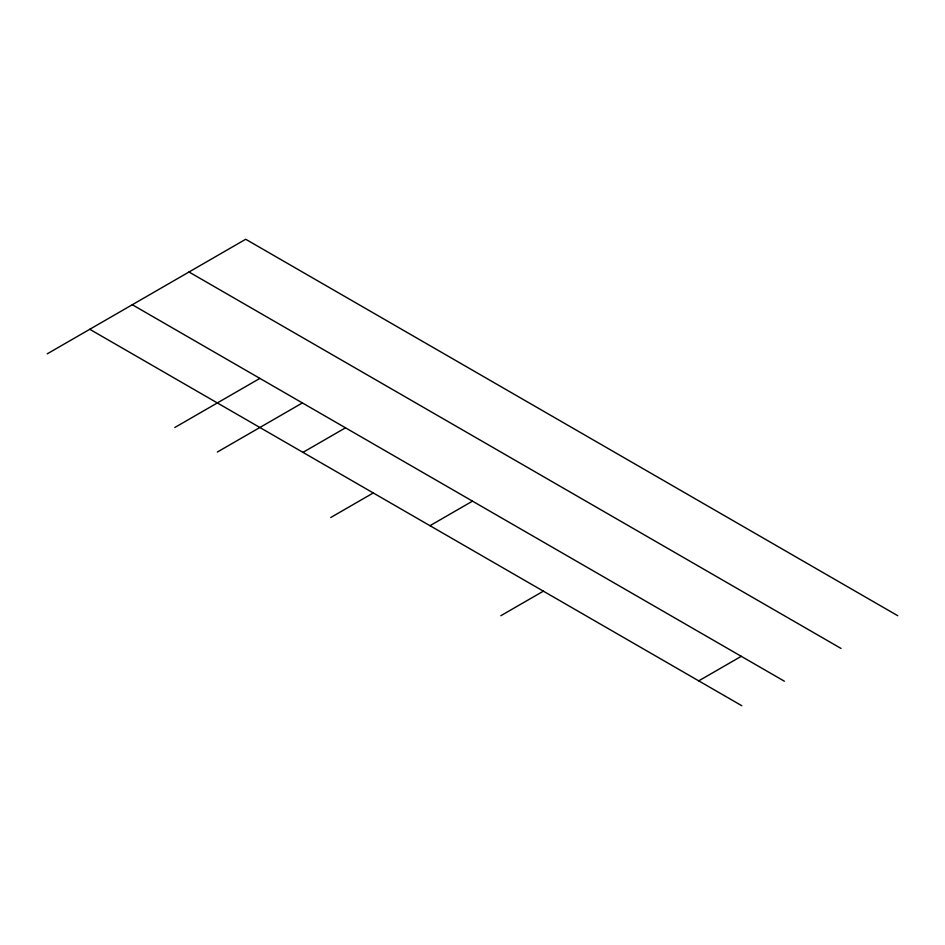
<?xml version="1.0" encoding="UTF-8"?>
<svg xmlns="http://www.w3.org/2000/svg" width="945" height="945" viewBox="0 0 945 945"><rect width="100%" height="100%" fill="white"/><g stroke="black" fill="none" stroke-linecap="round" stroke-linejoin="round"><path stroke-width="1.42" d="M47.25 353.832L245.7 239.262L897.75 615.715M174.825 427.483L259.875 378.39M217.35 452.041L302.4 402.936M302.967 452.371L345.492 427.813M330.75 517.506L373.275 492.959M429.975 525.692L472.5 501.145M500.85 615.715L543.375 591.168M698.733 680.861L741.258 656.314M189 271.995L841.05 648.447M132.3 304.727L784.35 681.191M89.775 329.285L741.825 705.738"/></g></svg>
